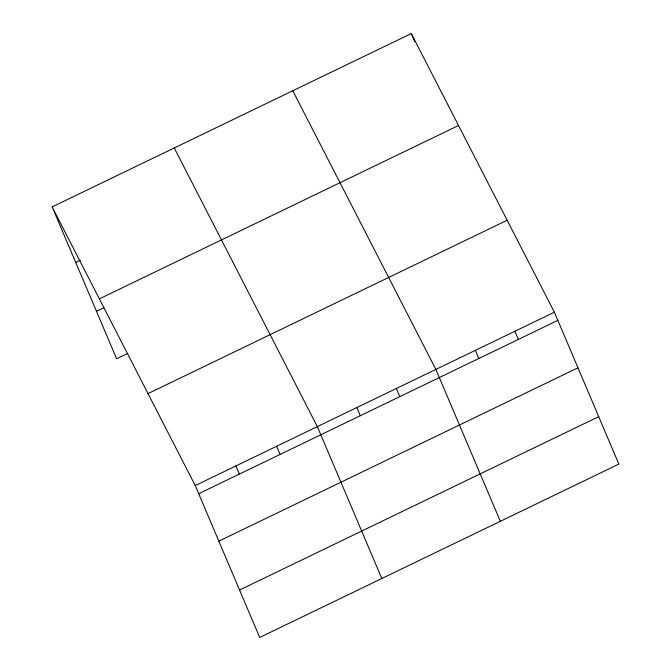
<?xml version="1.0" encoding="UTF-8"?>
<svg xmlns="http://www.w3.org/2000/svg" width="671" height="671" viewBox="0 0 671 671"><rect width="100%" height="100%" fill="white"/><g stroke="black" fill="none" stroke-linecap="round" stroke-linejoin="round"><path stroke-width="1.01" d="M52.153 206.903L411.298 33.55L554.38 312.216L618.847 464.097L259.702 637.45L195.236 485.561L52.153 206.903L116.62 358.784L127.725 353.432M75.748 262.487L80.369 260.256M99.367 298.863L458.511 125.511M96.49 311.352L103.888 307.779M148.014 393.609L507.159 220.256M195.236 485.561L554.38 312.216M198.691 493.722L557.836 320.369M218.83 541.153L577.974 367.8M239.572 590.019L598.717 416.666M292.774 90.753L435.865 369.419L500.331 521.308M174.259 147.964L317.341 426.622L381.816 578.511M411.298 33.55L414.753 41.703M514.875 331.281L518.331 339.434M475.37 350.354L478.826 358.507M396.351 388.484L399.815 396.645M356.846 407.557L360.31 415.71M276.637 446.274L280.101 454.426M235.94 465.917L239.396 474.07"/></g></svg>
